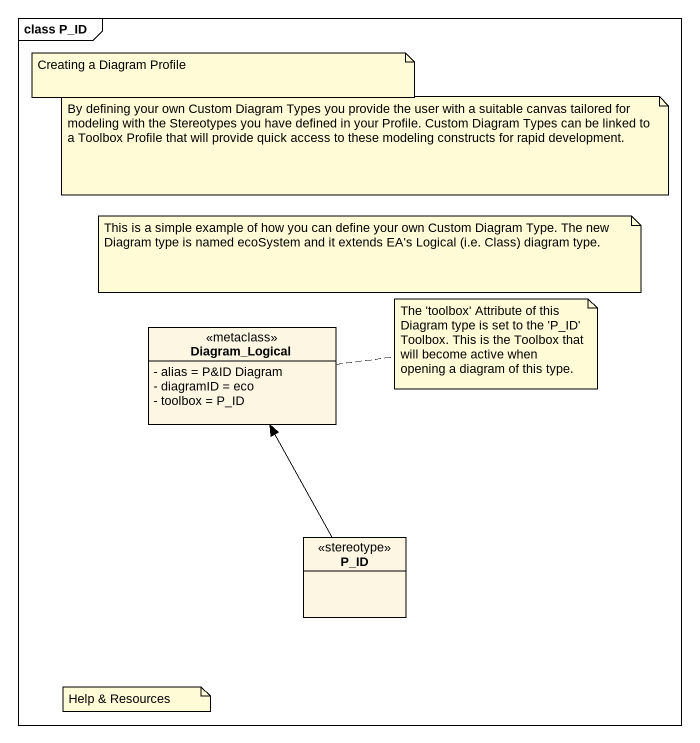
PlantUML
@startuml
mainframe class P_ID
hide circle
hide empty members
skinparam classAttributeIconSize 0
class Diagram_Logical <<metaclass>> {
  - alias = P&ID Diagram
  - diagramID = eco
  - toolbox = P_ID
}
class P_ID <<stereotype>>
P_ID -up-> Diagram_Logical
note as N1
  Creating a Diagram Profile
end note
note as N2
  By defining your own Custom Diagram Types you provide the user with a suitable canvas tailored for modeling with the Stereotypes you have defined in your Profile. Custom Diagram Types can be linked to a Toolbox Profile that will provide quick access to these modeling constructs for rapid development.
end note
note as N3
  This is a simple example of how you can define your own Custom Diagram Type. The new Diagram type is named ecoSystem and it extends EA's Logical (i.e. Class) diagram type.
end note
note right of Diagram_Logical : The 'toolbox' Attribute of this Diagram type is set to the 'P_ID' Toolbox. This is the Toolbox that will become active when opening a diagram of this type.
note as N5
  Help & Resources
end note
@enduml
